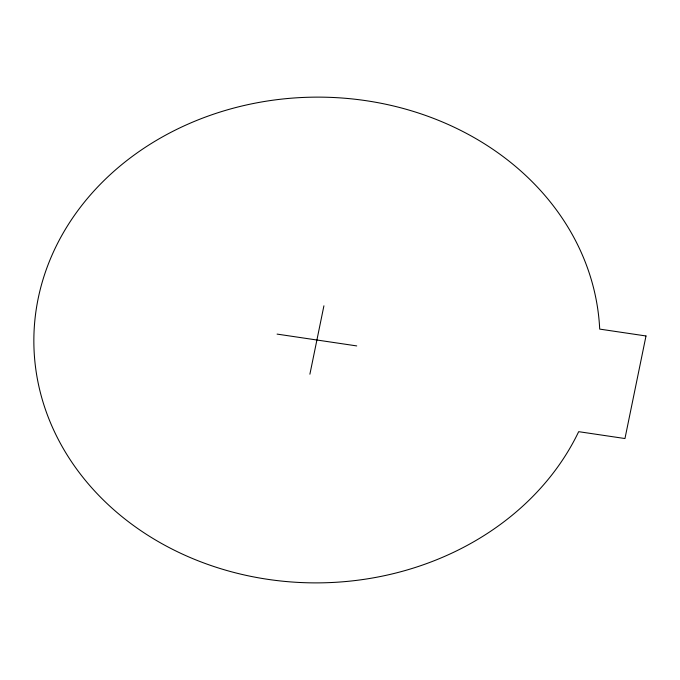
<?xml version="1.0" encoding="UTF-8"?>
<svg xmlns="http://www.w3.org/2000/svg" width="680" height="680" viewBox="0 0 680 680"><rect width="100%" height="100%" fill="white"/><g stroke="black" fill="none" stroke-linecap="round" stroke-linejoin="round"><path stroke-width="1.02" d="M309.893 374.195L323.918 305.813M277.083 334.101L356.728 345.916M646 335.971L624.962 438.54L578.671 431.673A283.05 242.871 -0.6 0 1 119.893 514.938A283.05 242.871 -0.6 0 1 201.153 118.685A283.05 242.871 -0.6 0 1 599.7 329.103L646 335.971"/></g></svg>
